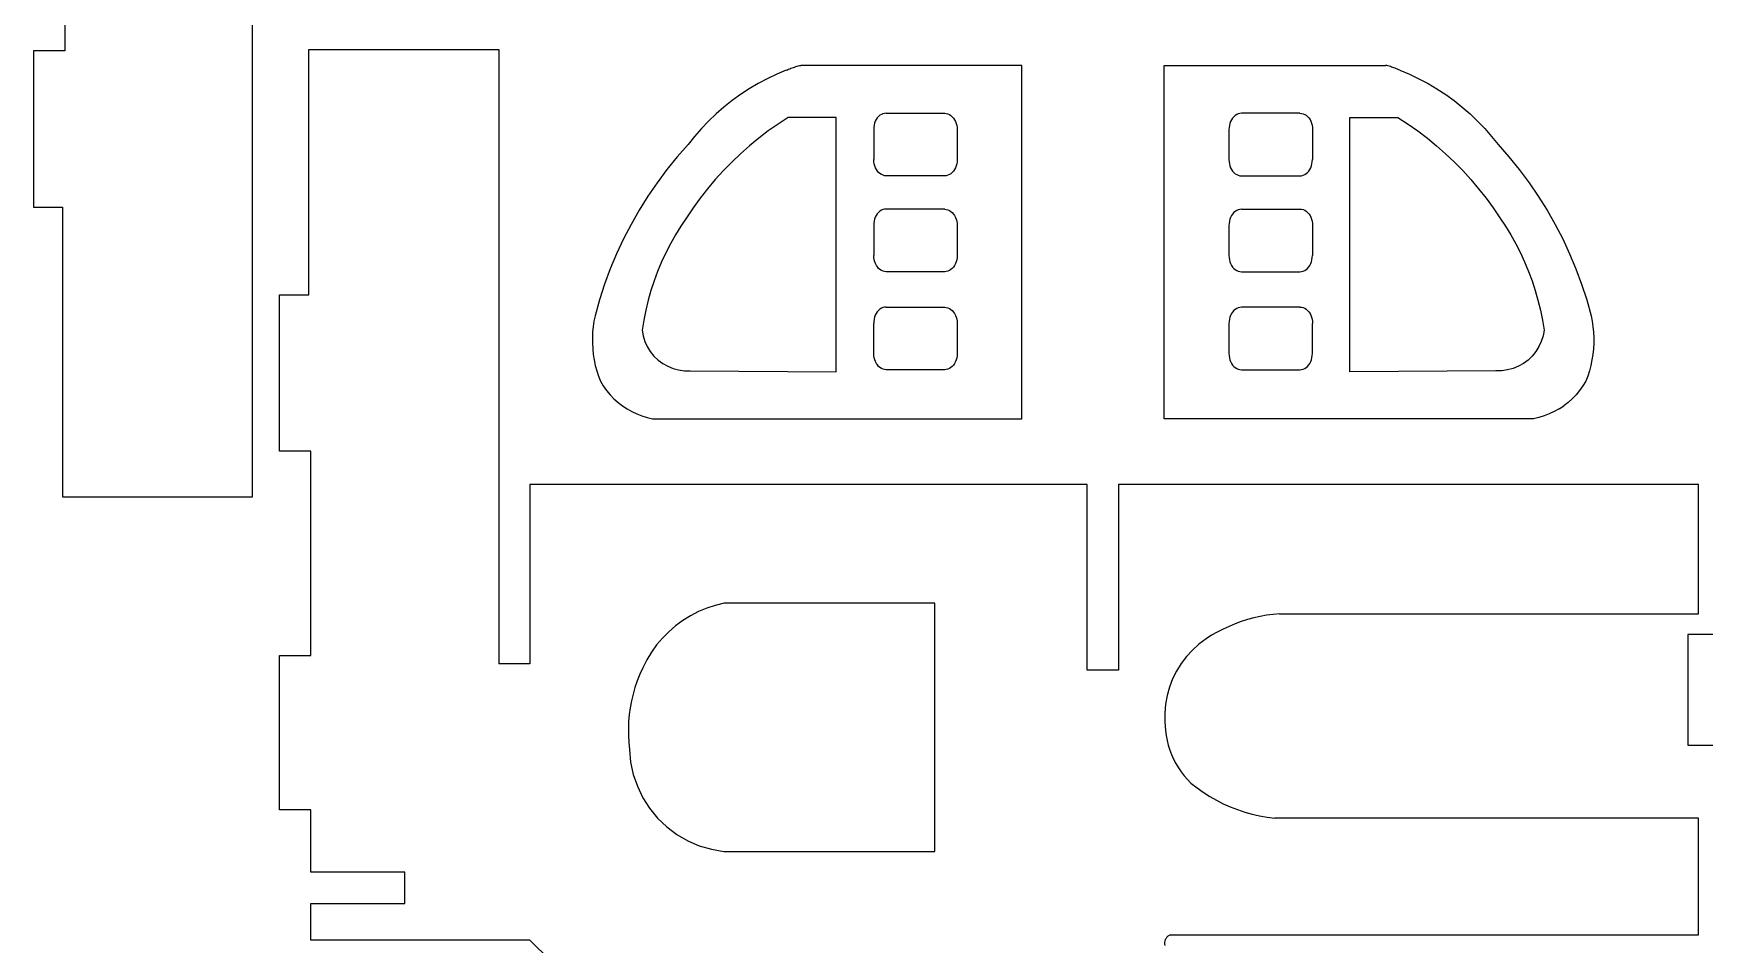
# Model space of a CAD drawing. Extents: x -3998 to 3998, y -3549 to 3549.
# Drawn here: x -3994 to -3193, y 1995 to 2432 of the extents above; entities that cross this region are included whole.
import ezdxf

# ---------------------------------------------------------------- set-up
doc = ezdxf.new("R2010")
doc.units = 0
doc.header["$MEASUREMENT"] = 0
doc.layers.get('0').update_dxf_attribs({"linetype": 'CONTINUOUS'})

msp = doc.modelspace()

# ---------------------------------------------------------------- linework, layer by layer
for p, q in [((-3889.35, 2209.93), (-3889.35, 2525.93)), ((-3979.35, 2521.93), (-3979.35, 2423.93)), ((-3994.35, 2423.93), (-3994.35, 2348.93)), ((-3979.35, 2423.93), (-3994.35, 2423.93)), ((-3862.34, 2306.93), (-3862.34, 2424.58)), ((-3862.34, 2424.58), (-3771.35, 2424.58)), ((-3771.35, 2424.58), (-3771.35, 2129.93)), ((-3638.11, 2412.66), (-3642.61, 2410.53)), ((-3633.51, 2414.58), (-3638.11, 2412.66)), ((-3633.51, 2414.58), (-3632.95, 2414.83)), ((-3632.95, 2414.83), (-3632.39, 2415.07)), ((-3632.39, 2415.07), (-3631.83, 2415.3)), ((-3631.83, 2415.3), (-3631.26, 2415.52)), ((-3631.26, 2415.52), (-3630.69, 2415.73)), ((-3630.69, 2415.73), (-3630.11, 2415.93)), ((-3630.11, 2415.93), (-3629.54, 2416.12)), ((-3629.54, 2416.12), (-3628.95, 2416.31)), ((-3628.95, 2416.31), (-3628.37, 2416.48)), ((-3628.37, 2416.48), (-3627.78, 2416.64)), ((-3627.78, 2416.64), (-3627.19, 2416.79)), ((-3627.19, 2416.79), (-3626.6, 2416.93)), ((-3520.6, 2416.93), (-3626.6, 2416.93)), ((-3520.6, 2247.42), (-3520.6, 2416.93)), ((-3452.35, 2247.42), (-3452.35, 2416.93)), ((-3452.35, 2416.93), (-3346.35, 2416.93)), ((-3345.76, 2416.79), (-3346.35, 2416.93)), ((-3345.17, 2416.64), (-3345.76, 2416.79)), ((-3344.58, 2416.48), (-3345.17, 2416.64)), ((-3343.99, 2416.31), (-3344.58, 2416.48)), ((-3343.41, 2416.12), (-3343.99, 2416.31)), ((-3342.83, 2415.93), (-3343.41, 2416.12)), ((-3342.26, 2415.73), (-3342.83, 2415.93)), ((-3341.69, 2415.52), (-3342.26, 2415.73)), ((-3341.12, 2415.3), (-3341.69, 2415.52)), ((-3340.55, 2415.07), (-3341.12, 2415.3)), ((-3339.99, 2414.83), (-3340.55, 2415.07)), ((-3339.44, 2414.58), (-3339.99, 2414.83)), ((-3339.44, 2414.58), (-3334.84, 2412.66)), ((-3334.84, 2412.66), (-3330.33, 2410.53)), ((-3655.48, 2402.93), (-3659.52, 2400.01)), ((-3651.31, 2405.66), (-3655.48, 2402.93)), ((-3647.02, 2408.19), (-3651.31, 2405.66)), ((-3642.61, 2410.53), (-3647.02, 2408.19)), ((-3330.33, 2410.53), (-3325.93, 2408.19)), ((-3325.93, 2408.19), (-3321.64, 2405.66)), ((-3321.64, 2405.66), (-3317.47, 2402.93)), ((-3317.47, 2402.93), (-3313.43, 2400.01)), ((-3663.42, 2396.92), (-3667.18, 2393.64)), ((-3659.52, 2400.01), (-3663.42, 2396.92)), ((-3313.43, 2400.01), (-3309.52, 2396.92)), ((-3309.52, 2396.92), (-3305.77, 2393.64)), ((-3670.79, 2390.2), (-3674.23, 2386.6)), ((-3667.18, 2393.64), (-3670.79, 2390.2)), ((-3637.42, 2388.79), (-3642.12, 2385.47)), ((-3632.6, 2391.93), (-3637.42, 2388.79)), ((-3609.6, 2391.93), (-3632.6, 2391.93)), ((-3609.6, 2269.93), (-3609.6, 2391.93)), ((-3591.58, 2387.15), (-3591.6, 2386.12)), ((-3591.45, 2388.18), (-3591.58, 2387.15)), ((-3591.22, 2389.16), (-3591.45, 2388.18)), ((-3590.88, 2390.1), (-3591.22, 2389.16)), ((-3590.44, 2390.97), (-3590.88, 2390.1)), ((-3589.92, 2391.75), (-3590.44, 2390.97)), ((-3589.32, 2392.43), (-3589.92, 2391.75)), ((-3588.66, 2393), (-3589.32, 2392.43)), ((-3587.94, 2393.44), (-3588.66, 2393)), ((-3587.18, 2393.74), (-3587.94, 2393.44)), ((-3586.39, 2393.91), (-3587.18, 2393.74)), ((-3585.6, 2393.93), (-3586.39, 2393.91)), ((-3585.6, 2393.93), (-3557.6, 2393.93)), ((-3557.6, 2393.93), (-3556.82, 2393.87)), ((-3556.82, 2393.87), (-3556.05, 2393.67)), ((-3556.05, 2393.67), (-3555.3, 2393.34)), ((-3555.3, 2393.34), (-3554.6, 2392.89)), ((-3554.6, 2392.89), (-3553.95, 2392.32)), ((-3553.95, 2392.32), (-3553.36, 2391.64)), ((-3553.36, 2391.64), (-3552.84, 2390.88)), ((-3552.84, 2390.88), (-3552.4, 2390.03)), ((-3552.4, 2390.03), (-3552.06, 2389.11)), ((-3552.06, 2389.11), (-3551.8, 2388.14)), ((-3551.8, 2388.14), (-3551.65, 2387.14)), ((-3551.65, 2387.14), (-3551.6, 2386.12)), ((-3421.3, 2387.14), (-3421.35, 2386.12)), ((-3421.14, 2388.14), (-3421.3, 2387.14)), ((-3420.89, 2389.11), (-3421.14, 2388.14)), ((-3420.55, 2390.03), (-3420.89, 2389.11)), ((-3420.11, 2390.88), (-3420.55, 2390.03)), ((-3419.59, 2391.64), (-3420.11, 2390.88)), ((-3419, 2392.32), (-3419.59, 2391.64)), ((-3418.35, 2392.89), (-3419, 2392.32)), ((-3417.65, 2393.34), (-3418.35, 2392.89)), ((-3416.9, 2393.67), (-3417.65, 2393.34)), ((-3416.13, 2393.87), (-3416.9, 2393.67)), ((-3415.35, 2393.93), (-3416.13, 2393.87)), ((-3387.35, 2393.93), (-3415.35, 2393.93)), ((-3387.35, 2393.93), (-3386.55, 2393.91)), ((-3386.55, 2393.91), (-3385.77, 2393.74)), ((-3385.77, 2393.74), (-3385.01, 2393.44)), ((-3385.01, 2393.44), (-3384.29, 2393)), ((-3384.29, 2393), (-3383.63, 2392.43)), ((-3383.63, 2392.43), (-3383.03, 2391.75)), ((-3383.03, 2391.75), (-3382.5, 2390.97)), ((-3382.5, 2390.97), (-3382.07, 2390.1)), ((-3382.07, 2390.1), (-3381.73, 2389.16)), ((-3381.73, 2389.16), (-3381.5, 2388.18)), ((-3381.5, 2388.18), (-3381.37, 2387.15)), ((-3381.37, 2387.15), (-3381.35, 2386.12)), ((-3363.35, 2391.93), (-3340.35, 2391.93)), ((-3363.35, 2269.93), (-3363.35, 2391.93)), ((-3340.35, 2391.93), (-3335.53, 2388.79)), ((-3335.53, 2388.79), (-3330.83, 2385.47)), ((-3305.77, 2393.64), (-3302.16, 2390.2)), ((-3302.16, 2390.2), (-3298.72, 2386.6)), ((-3680.6, 2378.93), (-3685.79, 2373.04)), ((-3677.5, 2382.84), (-3680.6, 2378.93)), ((-3674.23, 2386.6), (-3677.5, 2382.84)), ((-3646.7, 2381.98), (-3651.14, 2378.33)), ((-3642.12, 2385.47), (-3646.7, 2381.98)), ((-3591.6, 2386.12), (-3591.6, 2371.75)), ((-3551.6, 2386.12), (-3551.6, 2371.75)), ((-3421.35, 2386.12), (-3421.35, 2371.75)), ((-3381.35, 2386.12), (-3381.35, 2371.75)), ((-3330.83, 2385.47), (-3326.25, 2381.98)), ((-3326.25, 2381.98), (-3321.8, 2378.33)), ((-3298.72, 2386.6), (-3295.45, 2382.84)), ((-3295.45, 2382.84), (-3292.35, 2378.93)), ((-3292.35, 2378.93), (-3287.15, 2373.04)), ((-3685.79, 2373.04), (-3690.74, 2366.93)), ((-3655.46, 2374.52), (-3659.63, 2370.55)), ((-3651.14, 2378.33), (-3655.46, 2374.52)), ((-3591.55, 2370.73), (-3591.6, 2371.75)), ((-3551.6, 2371.75), (-3551.65, 2370.73)), ((-3421.35, 2371.75), (-3421.3, 2370.73)), ((-3381.4, 2370.73), (-3381.35, 2371.75)), ((-3321.8, 2378.33), (-3317.49, 2374.52)), ((-3317.49, 2374.52), (-3313.32, 2370.55)), ((-3287.15, 2373.04), (-3282.2, 2366.93)), ((-3690.74, 2366.93), (-3695.44, 2360.63)), ((-3663.65, 2366.44), (-3667.53, 2362.18)), ((-3659.63, 2370.55), (-3663.65, 2366.44)), ((-3591.39, 2369.73), (-3591.55, 2370.73)), ((-3591.14, 2368.76), (-3591.39, 2369.73)), ((-3590.79, 2367.85), (-3591.14, 2368.76)), ((-3590.35, 2367), (-3590.79, 2367.85)), ((-3589.84, 2366.23), (-3590.35, 2367)), ((-3589.25, 2365.56), (-3589.84, 2366.23)), ((-3588.6, 2364.99), (-3589.25, 2365.56)), ((-3587.89, 2364.54), (-3588.6, 2364.99)), ((-3587.15, 2364.21), (-3587.89, 2364.54)), ((-3586.38, 2364), (-3587.15, 2364.21)), ((-3585.6, 2363.93), (-3586.38, 2364)), ((-3557.6, 2363.93), (-3585.6, 2363.93)), ((-3556.82, 2364), (-3557.6, 2363.93)), ((-3556.05, 2364.2), (-3556.82, 2364)), ((-3555.3, 2364.53), (-3556.05, 2364.2)), ((-3554.6, 2364.98), (-3555.3, 2364.53)), ((-3553.95, 2365.55), (-3554.6, 2364.98)), ((-3553.36, 2366.22), (-3553.95, 2365.55)), ((-3552.84, 2366.99), (-3553.36, 2366.22)), ((-3552.4, 2367.84), (-3552.84, 2366.99)), ((-3552.06, 2368.76), (-3552.4, 2367.84)), ((-3551.8, 2369.73), (-3552.06, 2368.76)), ((-3551.65, 2370.73), (-3551.8, 2369.73)), ((-3421.3, 2370.73), (-3421.14, 2369.73)), ((-3421.14, 2369.73), (-3420.89, 2368.76)), ((-3420.89, 2368.76), (-3420.55, 2367.84)), ((-3420.55, 2367.84), (-3420.11, 2366.99)), ((-3420.11, 2366.99), (-3419.59, 2366.22)), ((-3419.59, 2366.22), (-3419, 2365.55)), ((-3419, 2365.55), (-3418.35, 2364.98)), ((-3418.35, 2364.98), (-3417.65, 2364.53)), ((-3417.65, 2364.53), (-3416.9, 2364.2)), ((-3416.9, 2364.2), (-3416.13, 2364)), ((-3416.13, 2364), (-3415.35, 2363.93)), ((-3415.35, 2363.93), (-3387.35, 2363.93)), ((-3387.35, 2363.93), (-3386.57, 2364)), ((-3386.57, 2364), (-3385.8, 2364.21)), ((-3385.8, 2364.21), (-3385.06, 2364.54)), ((-3385.06, 2364.54), (-3384.35, 2364.99)), ((-3384.35, 2364.99), (-3383.7, 2365.56)), ((-3383.7, 2365.56), (-3383.11, 2366.23)), ((-3383.11, 2366.23), (-3382.59, 2367)), ((-3382.59, 2367), (-3382.16, 2367.85)), ((-3382.16, 2367.85), (-3381.81, 2368.76)), ((-3381.81, 2368.76), (-3381.56, 2369.73)), ((-3381.56, 2369.73), (-3381.4, 2370.73)), ((-3313.32, 2370.55), (-3309.3, 2366.44)), ((-3309.3, 2366.44), (-3305.42, 2362.18)), ((-3282.2, 2366.93), (-3277.51, 2360.63)), ((-3695.44, 2360.63), (-3699.88, 2354.14)), ((-3671.24, 2357.79), (-3674.8, 2353.26)), ((-3667.53, 2362.18), (-3671.24, 2357.79)), ((-3305.42, 2362.18), (-3301.71, 2357.79)), ((-3301.71, 2357.79), (-3298.15, 2353.26)), ((-3277.51, 2360.63), (-3273.07, 2354.14)), ((-3994.35, 2348.93), (-3980.35, 2348.93)), ((-3980.35, 2348.93), (-3980.35, 2209.93)), ((-3704.04, 2347.48), (-3707.93, 2340.65)), ((-3699.88, 2354.14), (-3704.04, 2347.48)), ((-3678.18, 2348.61), (-3681.4, 2343.83)), ((-3674.8, 2353.26), (-3678.18, 2348.61)), ((-3588.66, 2347), (-3589.32, 2346.43)), ((-3587.94, 2347.44), (-3588.66, 2347)), ((-3587.18, 2347.74), (-3587.94, 2347.44)), ((-3586.39, 2347.91), (-3587.18, 2347.74)), ((-3585.6, 2347.93), (-3586.39, 2347.91)), ((-3557.6, 2347.93), (-3585.6, 2347.93)), ((-3557.6, 2347.93), (-3556.82, 2347.87)), ((-3556.82, 2347.87), (-3556.05, 2347.67)), ((-3556.05, 2347.67), (-3555.3, 2347.34)), ((-3555.3, 2347.34), (-3554.6, 2346.89)), ((-3554.6, 2346.89), (-3553.95, 2346.32)), ((-3418.35, 2346.89), (-3419, 2346.32)), ((-3417.65, 2347.34), (-3418.35, 2346.89)), ((-3416.9, 2347.67), (-3417.65, 2347.34)), ((-3416.13, 2347.87), (-3416.9, 2347.67)), ((-3415.35, 2347.93), (-3416.13, 2347.87)), ((-3415.35, 2347.93), (-3387.35, 2347.93)), ((-3387.35, 2347.93), (-3386.55, 2347.91)), ((-3386.55, 2347.91), (-3385.77, 2347.74)), ((-3385.77, 2347.74), (-3385.01, 2347.44)), ((-3385.01, 2347.44), (-3384.29, 2347)), ((-3384.29, 2347), (-3383.63, 2346.43)), ((-3298.15, 2353.26), (-3294.77, 2348.61)), ((-3294.77, 2348.61), (-3291.55, 2343.83)), ((-3273.07, 2354.14), (-3268.91, 2347.48)), ((-3268.91, 2347.48), (-3265.01, 2340.65)), ((-3707.93, 2340.65), (-3711.54, 2333.67)), ((-3684.11, 2339.79), (-3686.66, 2335.64)), ((-3681.4, 2343.83), (-3684.11, 2339.79)), ((-3591.58, 2341.15), (-3591.6, 2340.12)), ((-3591.6, 2340.12), (-3591.6, 2325.75)), ((-3591.45, 2342.18), (-3591.58, 2341.15)), ((-3591.22, 2343.16), (-3591.45, 2342.18)), ((-3590.88, 2344.1), (-3591.22, 2343.16)), ((-3590.44, 2344.97), (-3590.88, 2344.1)), ((-3589.92, 2345.75), (-3590.44, 2344.97)), ((-3589.32, 2346.43), (-3589.92, 2345.75)), ((-3553.95, 2346.32), (-3553.36, 2345.64)), ((-3553.36, 2345.64), (-3552.84, 2344.88)), ((-3552.84, 2344.88), (-3552.4, 2344.03)), ((-3552.4, 2344.03), (-3552.06, 2343.11)), ((-3552.06, 2343.11), (-3551.8, 2342.14)), ((-3551.8, 2342.14), (-3551.65, 2341.14)), ((-3551.65, 2341.14), (-3551.6, 2340.12)), ((-3551.6, 2340.12), (-3551.6, 2325.75)), ((-3421.3, 2341.14), (-3421.35, 2340.12)), ((-3421.35, 2340.12), (-3421.35, 2325.75)), ((-3421.14, 2342.14), (-3421.3, 2341.14)), ((-3420.89, 2343.11), (-3421.14, 2342.14)), ((-3420.55, 2344.03), (-3420.89, 2343.11)), ((-3420.11, 2344.88), (-3420.55, 2344.03)), ((-3419.59, 2345.64), (-3420.11, 2344.88)), ((-3419, 2346.32), (-3419.59, 2345.64)), ((-3383.63, 2346.43), (-3383.03, 2345.75)), ((-3383.03, 2345.75), (-3382.5, 2344.97)), ((-3382.5, 2344.97), (-3382.07, 2344.1)), ((-3382.07, 2344.1), (-3381.73, 2343.16)), ((-3381.73, 2343.16), (-3381.5, 2342.18)), ((-3381.5, 2342.18), (-3381.37, 2341.15)), ((-3381.37, 2341.15), (-3381.35, 2340.12)), ((-3381.35, 2340.12), (-3381.35, 2325.75)), ((-3291.55, 2343.83), (-3288.84, 2339.79)), ((-3288.84, 2339.79), (-3286.29, 2335.64)), ((-3265.01, 2340.65), (-3261.4, 2333.67)), ((-3711.54, 2333.67), (-3714.87, 2326.55)), ((-3689.05, 2331.39), (-3691.26, 2327.05)), ((-3686.66, 2335.64), (-3689.05, 2331.39)), ((-3286.29, 2335.64), (-3283.9, 2331.39)), ((-3283.9, 2331.39), (-3281.68, 2327.05)), ((-3261.4, 2333.67), (-3258.08, 2326.55)), ((-3714.87, 2326.55), (-3717.89, 2319.29)), ((-3691.26, 2327.05), (-3693.31, 2322.63)), ((-3591.55, 2324.73), (-3591.6, 2325.75)), ((-3591.39, 2323.73), (-3591.55, 2324.73)), ((-3591.14, 2322.76), (-3591.39, 2323.73)), ((-3551.8, 2323.73), (-3552.06, 2322.76)), ((-3551.65, 2324.73), (-3551.8, 2323.73)), ((-3551.6, 2325.75), (-3551.65, 2324.73)), ((-3421.35, 2325.75), (-3421.3, 2324.73)), ((-3421.3, 2324.73), (-3421.14, 2323.73)), ((-3421.14, 2323.73), (-3420.89, 2322.76)), ((-3381.81, 2322.76), (-3381.56, 2323.73)), ((-3381.56, 2323.73), (-3381.4, 2324.73)), ((-3381.4, 2324.73), (-3381.35, 2325.75)), ((-3281.68, 2327.05), (-3279.64, 2322.63)), ((-3258.08, 2326.55), (-3255.05, 2319.29)), ((-3717.89, 2319.29), (-3720.62, 2311.92)), ((-3695.18, 2318.14), (-3696.88, 2313.57)), ((-3693.31, 2322.63), (-3695.18, 2318.14)), ((-3590.79, 2321.85), (-3591.14, 2322.76)), ((-3590.35, 2321), (-3590.79, 2321.85)), ((-3589.84, 2320.23), (-3590.35, 2321)), ((-3589.25, 2319.56), (-3589.84, 2320.23)), ((-3588.6, 2318.99), (-3589.25, 2319.56)), ((-3587.89, 2318.54), (-3588.6, 2318.99)), ((-3587.15, 2318.21), (-3587.89, 2318.54)), ((-3586.38, 2318), (-3587.15, 2318.21)), ((-3585.6, 2317.93), (-3586.38, 2318)), ((-3557.6, 2317.93), (-3585.6, 2317.93)), ((-3556.82, 2318), (-3557.6, 2317.93)), ((-3556.05, 2318.2), (-3556.82, 2318)), ((-3555.3, 2318.53), (-3556.05, 2318.2)), ((-3554.6, 2318.98), (-3555.3, 2318.53)), ((-3553.95, 2319.55), (-3554.6, 2318.98)), ((-3553.36, 2320.22), (-3553.95, 2319.55)), ((-3552.84, 2320.99), (-3553.36, 2320.22)), ((-3552.4, 2321.84), (-3552.84, 2320.99)), ((-3552.06, 2322.76), (-3552.4, 2321.84)), ((-3420.89, 2322.76), (-3420.55, 2321.84)), ((-3420.55, 2321.84), (-3420.11, 2320.99)), ((-3420.11, 2320.99), (-3419.59, 2320.22)), ((-3419.59, 2320.22), (-3419, 2319.55)), ((-3419, 2319.55), (-3418.35, 2318.98)), ((-3418.35, 2318.98), (-3417.65, 2318.53)), ((-3417.65, 2318.53), (-3416.9, 2318.2)), ((-3416.9, 2318.2), (-3416.13, 2318)), ((-3416.13, 2318), (-3415.35, 2317.93)), ((-3415.35, 2317.93), (-3387.35, 2317.93)), ((-3387.35, 2317.93), (-3386.57, 2318)), ((-3386.57, 2318), (-3385.8, 2318.21)), ((-3385.8, 2318.21), (-3385.06, 2318.54)), ((-3385.06, 2318.54), (-3384.35, 2318.99)), ((-3384.35, 2318.99), (-3383.7, 2319.56)), ((-3383.7, 2319.56), (-3383.11, 2320.23)), ((-3383.11, 2320.23), (-3382.59, 2321)), ((-3382.59, 2321), (-3382.16, 2321.85)), ((-3382.16, 2321.85), (-3381.81, 2322.76)), ((-3279.64, 2322.63), (-3277.77, 2318.14)), ((-3277.77, 2318.14), (-3276.07, 2313.57)), ((-3255.05, 2319.29), (-3252.33, 2311.92)), ((-3876.34, 2306.93), (-3862.34, 2306.93)), ((-3876.34, 2231.93), (-3876.34, 2306.93)), ((-3720.62, 2311.92), (-3723.05, 2304.45)), ((-3698.39, 2308.94), (-3699.72, 2304.25)), ((-3696.88, 2313.57), (-3698.39, 2308.94)), ((-3276.07, 2313.57), (-3274.56, 2308.94)), ((-3274.56, 2308.94), (-3273.23, 2304.25)), ((-3252.33, 2311.92), (-3249.9, 2304.45)), ((-3723.05, 2304.45), (-3725.17, 2296.88)), ((-3700.87, 2299.52), (-3701.83, 2294.74)), ((-3699.72, 2304.25), (-3700.87, 2299.52)), ((-3589.92, 2298.75), (-3590.44, 2297.97)), ((-3589.32, 2299.43), (-3589.92, 2298.75)), ((-3588.66, 2300), (-3589.32, 2299.43)), ((-3587.94, 2300.44), (-3588.66, 2300)), ((-3587.18, 2300.74), (-3587.94, 2300.44)), ((-3586.39, 2300.91), (-3587.18, 2300.74)), ((-3585.6, 2300.93), (-3586.39, 2300.91)), ((-3585.6, 2300.93), (-3557.6, 2300.93)), ((-3557.6, 2300.93), (-3556.82, 2300.87)), ((-3556.82, 2300.87), (-3556.05, 2300.67)), ((-3556.05, 2300.67), (-3555.3, 2300.34)), ((-3555.3, 2300.34), (-3554.6, 2299.89)), ((-3554.6, 2299.89), (-3553.95, 2299.32)), ((-3553.95, 2299.32), (-3553.36, 2298.64)), ((-3419, 2299.32), (-3419.59, 2298.64)), ((-3418.35, 2299.89), (-3419, 2299.32)), ((-3417.65, 2300.34), (-3418.35, 2299.89)), ((-3416.9, 2300.67), (-3417.65, 2300.34)), ((-3416.13, 2300.87), (-3416.9, 2300.67)), ((-3415.35, 2300.93), (-3416.13, 2300.87)), ((-3387.35, 2300.93), (-3415.35, 2300.93)), ((-3387.35, 2300.93), (-3386.55, 2300.91)), ((-3386.55, 2300.91), (-3385.77, 2300.74)), ((-3385.77, 2300.74), (-3385.01, 2300.44)), ((-3385.01, 2300.44), (-3384.29, 2300)), ((-3384.29, 2300), (-3383.63, 2299.43)), ((-3383.63, 2299.43), (-3383.03, 2298.75)), ((-3383.03, 2298.75), (-3382.5, 2297.97)), ((-3273.23, 2304.25), (-3272.08, 2299.52)), ((-3272.08, 2299.52), (-3271.12, 2294.74)), ((-3249.9, 2304.45), (-3247.78, 2296.88)), ((-3726.08, 2291.62), (-3726.34, 2288.96)), ((-3725.69, 2294.26), (-3726.08, 2291.62)), ((-3725.17, 2296.88), (-3725.69, 2294.26)), ((-3701.83, 2294.74), (-3702.6, 2289.93)), ((-3591.58, 2294.15), (-3591.6, 2293.12)), ((-3591.6, 2278.75), (-3591.6, 2293.12)), ((-3591.45, 2295.18), (-3591.58, 2294.15)), ((-3591.22, 2296.16), (-3591.45, 2295.18)), ((-3590.88, 2297.1), (-3591.22, 2296.16)), ((-3590.44, 2297.97), (-3590.88, 2297.1)), ((-3553.36, 2298.64), (-3552.84, 2297.88)), ((-3552.84, 2297.88), (-3552.4, 2297.03)), ((-3552.4, 2297.03), (-3552.06, 2296.11)), ((-3552.06, 2296.11), (-3551.8, 2295.14)), ((-3551.8, 2295.14), (-3551.65, 2294.14)), ((-3551.65, 2294.14), (-3551.6, 2293.12)), ((-3551.6, 2293.12), (-3551.6, 2278.75)), ((-3421.3, 2294.14), (-3421.35, 2293.12)), ((-3421.35, 2293.12), (-3421.35, 2278.75)), ((-3421.14, 2295.14), (-3421.3, 2294.14)), ((-3420.89, 2296.11), (-3421.14, 2295.14)), ((-3420.55, 2297.03), (-3420.89, 2296.11)), ((-3420.11, 2297.88), (-3420.55, 2297.03)), ((-3419.59, 2298.64), (-3420.11, 2297.88)), ((-3382.5, 2297.97), (-3382.07, 2297.1)), ((-3382.07, 2297.1), (-3381.73, 2296.16)), ((-3381.73, 2296.16), (-3381.5, 2295.18)), ((-3381.5, 2295.18), (-3381.37, 2294.15)), ((-3381.37, 2294.15), (-3381.35, 2293.12)), ((-3381.35, 2278.75), (-3381.35, 2293.12)), ((-3271.12, 2294.74), (-3270.35, 2289.93)), ((-3247.78, 2296.88), (-3247.26, 2294.26)), ((-3247.26, 2294.26), (-3246.87, 2291.62)), ((-3246.87, 2291.62), (-3246.61, 2288.96)), ((-3726.34, 2288.96), (-3726.46, 2286.3)), ((-3726.46, 2286.3), (-3726.44, 2283.63)), ((-3726.44, 2283.63), (-3726.3, 2280.96)), ((-3702.6, 2289.93), (-3702.12, 2287.21)), ((-3702.12, 2287.21), (-3701.3, 2284.56)), ((-3701.3, 2284.56), (-3700.16, 2282.04)), ((-3271.65, 2284.56), (-3272.79, 2282.04)), ((-3270.83, 2287.21), (-3271.65, 2284.56)), ((-3270.35, 2289.93), (-3270.83, 2287.21)), ((-3246.5, 2283.63), (-3246.65, 2280.96)), ((-3246.61, 2288.96), (-3246.49, 2286.3)), ((-3246.49, 2286.3), (-3246.5, 2283.63)), ((-3726.3, 2280.96), (-3726.01, 2278.31)), ((-3726.01, 2278.31), (-3725.59, 2275.67)), ((-3725.59, 2275.67), (-3725.04, 2273.06)), ((-3700.16, 2282.04), (-3698.7, 2279.69)), ((-3698.7, 2279.69), (-3696.96, 2277.53)), ((-3696.96, 2277.53), (-3694.97, 2275.61)), ((-3694.97, 2275.61), (-3692.75, 2273.96)), ((-3591.55, 2277.73), (-3591.6, 2278.75)), ((-3591.39, 2276.73), (-3591.55, 2277.73)), ((-3591.14, 2275.76), (-3591.39, 2276.73)), ((-3590.79, 2274.85), (-3591.14, 2275.76)), ((-3590.35, 2274), (-3590.79, 2274.85)), ((-3552.4, 2274.84), (-3552.84, 2273.99)), ((-3552.06, 2275.76), (-3552.4, 2274.84)), ((-3551.8, 2276.73), (-3552.06, 2275.76)), ((-3551.65, 2277.73), (-3551.8, 2276.73)), ((-3551.6, 2278.75), (-3551.65, 2277.73)), ((-3421.35, 2278.75), (-3421.3, 2277.73)), ((-3421.3, 2277.73), (-3421.14, 2276.73)), ((-3421.14, 2276.73), (-3420.89, 2275.76)), ((-3420.89, 2275.76), (-3420.55, 2274.84)), ((-3420.55, 2274.84), (-3420.11, 2273.99)), ((-3382.59, 2274), (-3382.16, 2274.85)), ((-3382.16, 2274.85), (-3381.81, 2275.76)), ((-3381.81, 2275.76), (-3381.56, 2276.73)), ((-3381.56, 2276.73), (-3381.4, 2277.73)), ((-3381.4, 2277.73), (-3381.35, 2278.75)), ((-3277.98, 2275.61), (-3280.2, 2273.96)), ((-3275.98, 2277.53), (-3277.98, 2275.61)), ((-3274.25, 2279.69), (-3275.98, 2277.53)), ((-3272.79, 2282.04), (-3274.25, 2279.69)), ((-3247.36, 2275.67), (-3247.91, 2273.06)), ((-3246.94, 2278.31), (-3247.36, 2275.67)), ((-3246.65, 2280.96), (-3246.94, 2278.31)), ((-3725.04, 2273.06), (-3724.35, 2270.48)), ((-3724.35, 2270.48), (-3723.54, 2267.93)), ((-3723.54, 2267.93), (-3722.6, 2265.43)), ((-3692.75, 2273.96), (-3690.34, 2272.6)), ((-3690.34, 2272.6), (-3687.78, 2271.55)), ((-3687.78, 2271.55), (-3685.1, 2270.83)), ((-3685.1, 2270.83), (-3682.36, 2270.45)), ((-3682.36, 2270.45), (-3679.59, 2270.43)), ((-3679.59, 2270.43), (-3609.6, 2269.93)), ((-3589.84, 2273.23), (-3590.35, 2274)), ((-3589.25, 2272.56), (-3589.84, 2273.23)), ((-3588.6, 2271.99), (-3589.25, 2272.56)), ((-3587.89, 2271.54), (-3588.6, 2271.99)), ((-3587.15, 2271.21), (-3587.89, 2271.54)), ((-3586.38, 2271), (-3587.15, 2271.21)), ((-3585.6, 2270.93), (-3586.38, 2271)), ((-3557.6, 2270.93), (-3585.6, 2270.93)), ((-3556.82, 2271), (-3557.6, 2270.93)), ((-3556.05, 2271.2), (-3556.82, 2271)), ((-3555.3, 2271.53), (-3556.05, 2271.2)), ((-3554.6, 2271.98), (-3555.3, 2271.53)), ((-3553.95, 2272.55), (-3554.6, 2271.98)), ((-3553.36, 2273.22), (-3553.95, 2272.55)), ((-3552.84, 2273.99), (-3553.36, 2273.22)), ((-3420.11, 2273.99), (-3419.59, 2273.22)), ((-3419.59, 2273.22), (-3419, 2272.55)), ((-3419, 2272.55), (-3418.35, 2271.98)), ((-3418.35, 2271.98), (-3417.65, 2271.53)), ((-3417.65, 2271.53), (-3416.9, 2271.2)), ((-3416.9, 2271.2), (-3416.13, 2271)), ((-3416.13, 2271), (-3415.35, 2270.93)), ((-3415.35, 2270.93), (-3387.35, 2270.93)), ((-3387.35, 2270.93), (-3386.57, 2271)), ((-3386.57, 2271), (-3385.8, 2271.21)), ((-3385.8, 2271.21), (-3385.06, 2271.54)), ((-3385.06, 2271.54), (-3384.35, 2271.99)), ((-3384.35, 2271.99), (-3383.7, 2272.56)), ((-3383.7, 2272.56), (-3383.11, 2273.23)), ((-3383.11, 2273.23), (-3382.59, 2274)), ((-3293.36, 2270.43), (-3363.35, 2269.93)), ((-3290.59, 2270.45), (-3293.36, 2270.43)), ((-3287.85, 2270.83), (-3290.59, 2270.45)), ((-3285.17, 2271.55), (-3287.85, 2270.83)), ((-3282.61, 2272.6), (-3285.17, 2271.55)), ((-3280.2, 2273.96), (-3282.61, 2272.6)), ((-3249.41, 2267.93), (-3250.35, 2265.43)), ((-3248.59, 2270.48), (-3249.41, 2267.93)), ((-3247.91, 2273.06), (-3248.59, 2270.48)), ((-3722.6, 2265.43), (-3721.21, 2263.17)), ((-3721.21, 2263.17), (-3719.67, 2261.02)), ((-3719.67, 2261.02), (-3717.97, 2258.98)), ((-3717.97, 2258.98), (-3716.13, 2257.07)), ((-3254.98, 2258.98), (-3256.82, 2257.07)), ((-3253.28, 2261.02), (-3254.98, 2258.98)), ((-3251.74, 2263.17), (-3253.28, 2261.02)), ((-3250.35, 2265.43), (-3251.74, 2263.17)), ((-3716.13, 2257.07), (-3714.16, 2255.3)), ((-3714.16, 2255.3), (-3712.06, 2253.67)), ((-3712.06, 2253.67), (-3709.85, 2252.2)), ((-3709.85, 2252.2), (-3707.54, 2250.89)), ((-3707.54, 2250.89), (-3705.15, 2249.76)), ((-3265.41, 2250.89), (-3267.8, 2249.76)), ((-3263.1, 2252.2), (-3265.41, 2250.89)), ((-3263.1, 2252.2), (-3260.89, 2253.67)), ((-3258.79, 2255.3), (-3260.89, 2253.67)), ((-3256.82, 2257.07), (-3258.79, 2255.3)), ((-3705.15, 2249.76), (-3702.67, 2248.8)), ((-3702.67, 2248.8), (-3700.14, 2248.02)), ((-3700.14, 2248.02), (-3697.56, 2247.42)), ((-3697.56, 2247.42), (-3520.6, 2247.42)), ((-3275.39, 2247.42), (-3452.35, 2247.42)), ((-3272.81, 2248.02), (-3275.39, 2247.42)), ((-3270.27, 2248.8), (-3272.81, 2248.02)), ((-3267.8, 2249.76), (-3270.27, 2248.8)), ((-3861.34, 2231.93), (-3876.34, 2231.93)), ((-3861.34, 2133.93), (-3861.34, 2231.93)), ((-3489.34, 2215.93), (-3756.35, 2215.93)), ((-3756.35, 2215.93), (-3756.35, 2129.93)), ((-3489.34, 2126.93), (-3489.34, 2215.93)), ((-3474.34, 2215.93), (-3474.34, 2126.93)), ((-3196.34, 2215.93), (-3474.34, 2215.93)), ((-3196.34, 2153.93), (-3196.34, 2215.93)), ((-3980.35, 2209.93), (-3889.35, 2209.93)), ((-3675.61, 2154.93), (-3679.45, 2152.96)), ((-3671.63, 2156.58), (-3675.61, 2154.93)), ((-3667.53, 2157.92), (-3671.63, 2156.58)), ((-3663.34, 2158.93), (-3667.53, 2157.92)), ((-3562.34, 2158.93), (-3663.34, 2158.93)), ((-3562.34, 2039.93), (-3562.34, 2158.93)), ((-3686.59, 2148.15), (-3689.86, 2145.33)), ((-3683.11, 2150.69), (-3686.59, 2148.15)), ((-3679.45, 2152.96), (-3683.11, 2150.69)), ((-3421.32, 2147.88), (-3424.16, 2146.56)), ((-3418.42, 2149.07), (-3421.32, 2147.88)), ((-3415.47, 2150.14), (-3418.42, 2149.07)), ((-3412.48, 2151.09), (-3415.47, 2150.14)), ((-3409.46, 2151.91), (-3412.48, 2151.09)), ((-3406.4, 2152.61), (-3409.46, 2151.91)), ((-3403.32, 2153.18), (-3406.4, 2152.61)), ((-3400.21, 2153.62), (-3403.32, 2153.18)), ((-3397.09, 2153.93), (-3400.21, 2153.62)), ((-3397.09, 2153.93), (-3196.34, 2153.93)), ((-3695.67, 2138.98), (-3698.18, 2135.48)), ((-3692.89, 2142.27), (-3695.67, 2138.98)), ((-3689.86, 2145.33), (-3692.89, 2142.27)), ((-3435.72, 2139.39), (-3438.84, 2136.54)), ((-3432.34, 2141.93), (-3435.72, 2139.39)), ((-3429.68, 2143.59), (-3432.34, 2141.93)), ((-3426.95, 2145.13), (-3429.68, 2143.59)), ((-3424.16, 2146.56), (-3426.95, 2145.13)), ((-3186.35, 2143.93), (-3201.35, 2143.93)), ((-3201.35, 2143.93), (-3201.35, 2090.93)), ((-3876.34, 2133.93), (-3861.34, 2133.93)), ((-3876.34, 2059.93), (-3876.34, 2133.93)), ((-3700.41, 2131.79), (-3702.34, 2127.93)), ((-3698.18, 2135.48), (-3700.41, 2131.79)), ((-3441.69, 2133.42), (-3444.23, 2130.04)), ((-3438.84, 2136.54), (-3441.69, 2133.42)), ((-3756.35, 2129.93), (-3771.35, 2129.93)), ((-3703.72, 2124.88), (-3704.95, 2121.77)), ((-3702.34, 2127.93), (-3703.72, 2124.88)), ((-3474.34, 2126.93), (-3489.34, 2126.93)), ((-3448.33, 2122.66), (-3449.85, 2118.72)), ((-3446.45, 2126.45), (-3448.33, 2122.66)), ((-3444.23, 2130.04), (-3446.45, 2126.45)), ((-3706.95, 2115.39), (-3707.72, 2112.13)), ((-3706.03, 2118.6), (-3706.95, 2115.39)), ((-3704.95, 2121.77), (-3706.03, 2118.6)), ((-3451, 2114.65), (-3451.77, 2110.5)), ((-3449.85, 2118.72), (-3451, 2114.65)), ((-3708.34, 2108.84), (-3708.79, 2105.53)), ((-3707.72, 2112.13), (-3708.34, 2108.84)), ((-3451.77, 2110.5), (-3452.14, 2106.29)), ((-3709.08, 2102.19), (-3709.21, 2098.85)), ((-3709.21, 2098.85), (-3709.18, 2095.5)), ((-3708.79, 2105.53), (-3709.08, 2102.19)), ((-3452.14, 2106.29), (-3452.13, 2102.06)), ((-3452.13, 2102.06), (-3451.73, 2097.86)), ((-3709.18, 2095.5), (-3708.99, 2092.16)), ((-3708.99, 2092.16), (-3708.64, 2088.83)), ((-3451.73, 2097.86), (-3451.43, 2095.5)), ((-3451.43, 2095.5), (-3450.99, 2093.16)), ((-3450.99, 2093.16), (-3450.42, 2090.85)), ((-3450.42, 2090.85), (-3449.71, 2088.58)), ((-3201.35, 2090.93), (-3186.35, 2090.93)), ((-3708.64, 2088.83), (-3708.1, 2082.81)), ((-3708.1, 2082.81), (-3706.85, 2076.89)), ((-3449.71, 2088.58), (-3448.87, 2086.35)), ((-3448.87, 2086.35), (-3447.89, 2084.18)), ((-3447.89, 2084.18), (-3446.79, 2082.07)), ((-3706.85, 2076.89), (-3704.89, 2071.16)), ((-3446.79, 2082.07), (-3445.57, 2080.03)), ((-3445.57, 2080.03), (-3444.23, 2078.06)), ((-3444.23, 2078.06), (-3442.78, 2076.18)), ((-3442.78, 2076.18), (-3441.22, 2074.39)), ((-3704.89, 2071.16), (-3702.27, 2065.71)), ((-3441.22, 2074.39), (-3439.55, 2072.69)), ((-3439.55, 2072.69), (-3436.66, 2070.41)), ((-3436.66, 2070.41), (-3433.65, 2068.28)), ((-3433.65, 2068.28), (-3430.55, 2066.3)), ((-3861.34, 2059.93), (-3876.34, 2059.93)), ((-3861.34, 2029.93), (-3861.34, 2059.93)), ((-3702.27, 2065.71), (-3699.02, 2060.61)), ((-3699.02, 2060.61), (-3695.19, 2055.93)), ((-3430.55, 2066.3), (-3427.35, 2064.47)), ((-3427.35, 2064.47), (-3424.06, 2062.81)), ((-3424.06, 2062.81), (-3420.7, 2061.31)), ((-3420.7, 2061.31), (-3417.26, 2059.97)), ((-3417.26, 2059.97), (-3413.77, 2058.81)), ((-3413.77, 2058.81), (-3410.22, 2057.83)), ((-3695.19, 2055.93), (-3690.82, 2051.74)), ((-3690.82, 2051.74), (-3685.99, 2048.1)), ((-3410.22, 2057.83), (-3406.63, 2057.02)), ((-3406.63, 2057.02), (-3403, 2056.39)), ((-3403, 2056.39), (-3399.34, 2055.93)), ((-3196.34, 2055.93), (-3399.34, 2055.93)), ((-3196.34, 1999.93), (-3196.34, 2055.93)), ((-3685.99, 2048.1), (-3680.76, 2045.06)), ((-3680.76, 2045.06), (-3675.2, 2042.66)), ((-3675.2, 2042.66), (-3669.4, 2040.95)), ((-3669.4, 2040.95), (-3663.43, 2039.93)), ((-3663.43, 2039.93), (-3562.34, 2039.93)), ((-3816.34, 2029.93), (-3861.34, 2029.93)), ((-3816.34, 2014.93), (-3816.34, 2029.93)), ((-3861.34, 1997.44), (-3861.34, 2014.93)), ((-3861.34, 2014.93), (-3816.34, 2014.93)), ((-3756.35, 1997.44), (-3861.34, 1997.44)), ((-3756.35, 1997.44), (-3711.4, 1953)), ((-3452.09, 1996.97), (-3452.21, 1996.28)), ((-3452.21, 1996.28), (-3452.21, 1995.57)), ((-3452.21, 1995.57), (-3452.11, 1994.88)), ((-3451.85, 1997.63), (-3452.09, 1996.97)), ((-3451.52, 1998.24), (-3451.85, 1997.63)), ((-3451.09, 1998.79), (-3451.52, 1998.24)), ((-3450.57, 1999.27), (-3451.09, 1998.79)), ((-3449.98, 1999.65), (-3450.57, 1999.27)), ((-3449.34, 1999.93), (-3449.98, 1999.65)), ((-3449.34, 1999.93), (-3196.34, 1999.93))]:
    msp.add_line(p, q)

doc.saveas('drawing.dxf')
